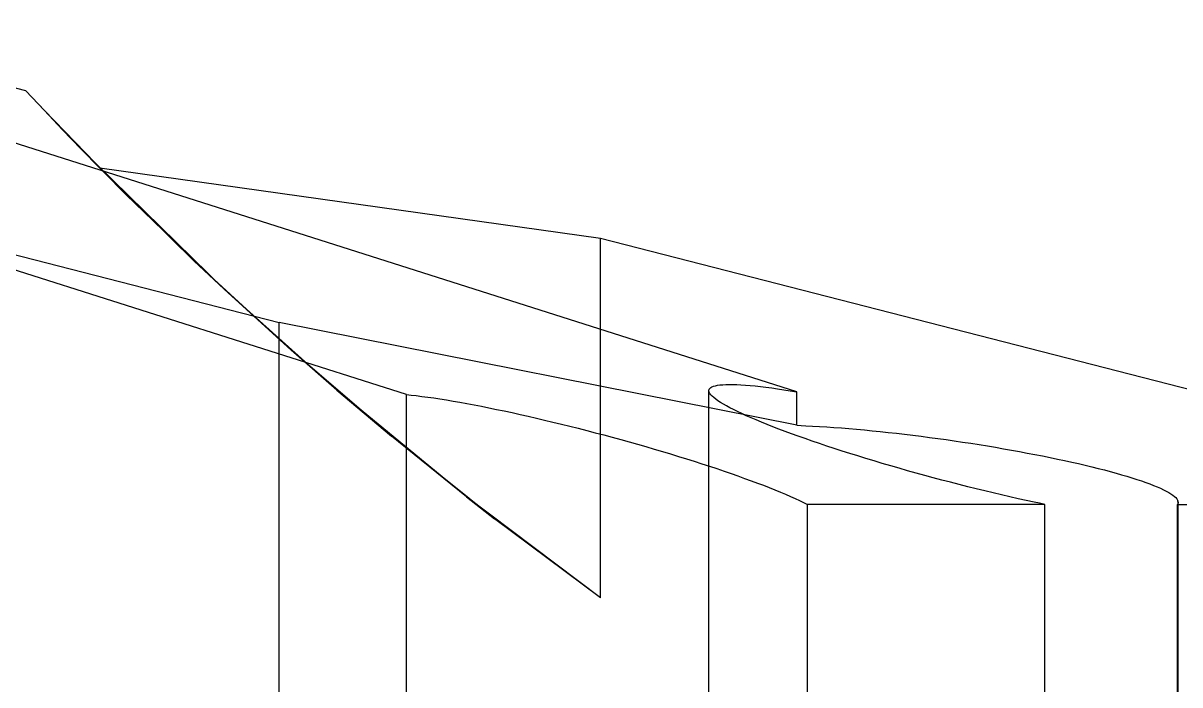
# Model space of a CAD drawing. Header units: millimetres. Extents: x -70 to 246, y -216 to 66.
# Drawn here: x -47.28 to -28.05, y -169 to -158 of the extents above; entities that cross this region are included whole.
import ezdxf

# ---------------------------------------------------------------- set-up
doc = ezdxf.new("R2010")
doc.units = ezdxf.units.MM
doc.layers.add('FRONT_XZ', color=7, linetype='Continuous')

msp = doc.modelspace()

# ---------------------------------------------------------------- linework, layer by layer
at = {"layer": 'FRONT_XZ'}
for p, q in [((-62.392, -158), (-43.017, -162.977)), ((-40.905, -164.174), (-60.32, -158)), ((-34.412, -164.128), (-53.68, -158)), ((-47.233, -159.124), (-51.608, -158)), ((-47.233, -159.124), (-46.405, -159.998)), ((-47.233, -159.124), (-46.928, -159.449)), ((-45.561, -160.856), (-46.928, -159.449)), ((-46.405, -159.998), (-46.928, -159.449)), ((-46.928, -159.449), (-46.622, -159.772)), ((-46.622, -159.772), (-46.313, -160.093)), ((-45.561, -160.856), (-46.405, -159.998)), ((-43.933, -162.425), (-46.313, -160.093)), ((-45.561, -160.856), (-46.313, -160.093)), ((-46.313, -160.093), (-46.002, -160.412)), ((-37.676, -161.579), (-46.002, -160.412)), ((-46.002, -160.412), (-44.436, -161.952)), ((-43.933, -162.425), (-45.561, -160.856)), ((-24.926, -164.854), (-37.676, -161.579)), ((-37.676, -167.552), (-37.676, -161.579)), ((-43.933, -162.425), (-44.436, -161.952)), ((-42.818, -163.437), (-44.436, -161.952)), ((-42.061, -164.099), (-43.933, -162.425)), ((-43.933, -162.425), (-42.818, -163.437)), ((-43.017, -173.2), (-43.017, -162.977)), ((-34.412, -164.685), (-43.017, -162.977)), ((-42.061, -164.099), (-42.818, -163.437)), ((-41.151, -164.867), (-42.818, -163.437)), ((-35.798, -164.036), (-35.767, -164.027)), ((-35.767, -164.027), (-35.732, -164.02)), ((-35.732, -164.02), (-35.691, -164.014)), ((-35.691, -164.014), (-35.645, -164.01)), ((-35.645, -164.01), (-35.594, -164.007)), ((-35.594, -164.007), (-35.538, -164.006)), ((-35.538, -164.006), (-35.477, -164.007)), ((-35.477, -164.007), (-35.412, -164.009)), ((-35.412, -164.009), (-35.342, -164.012)), ((-35.342, -164.012), (-35.268, -164.017)), ((-35.268, -164.017), (-35.189, -164.023)), ((-35.189, -164.023), (-35.105, -164.031)), ((-35.105, -164.031), (-35.018, -164.041)), ((-39.906, -165.873), (-42.061, -164.099)), ((-42.061, -164.099), (-41.151, -164.867)), ((-40.905, -173.2), (-40.905, -164.174)), ((-40.905, -164.174), (-40.824, -164.183)), ((-40.824, -164.183), (-40.739, -164.192)), ((-40.739, -164.192), (-40.647, -164.204)), ((-40.647, -164.204), (-40.55, -164.217)), ((-40.55, -164.217), (-40.45, -164.231)), ((-35.875, -176), (-35.874, -164.101)), ((-35.874, -164.101), (-35.87, -164.085)), ((-35.874, -164.119), (-35.874, -164.101)), ((-35.868, -164.137), (-35.874, -164.119)), ((-35.87, -164.085), (-35.86, -164.071)), ((-35.857, -164.157), (-35.868, -164.137)), ((-35.86, -164.071), (-35.844, -164.058)), ((-35.841, -164.179), (-35.857, -164.157)), ((-35.844, -164.058), (-35.824, -164.046)), ((-35.819, -164.201), (-35.841, -164.179)), ((-35.824, -164.046), (-35.798, -164.036)), ((-35.793, -164.225), (-35.819, -164.201)), ((-35.761, -164.25), (-35.793, -164.225)), ((-35.018, -164.041), (-34.926, -164.052)), ((-34.926, -164.052), (-34.831, -164.064)), ((-34.831, -164.064), (-34.732, -164.078)), ((-34.732, -164.078), (-34.628, -164.093)), ((-34.628, -164.093), (-34.522, -164.11)), ((-34.522, -164.11), (-34.412, -164.128)), ((-34.412, -164.685), (-34.412, -164.128)), ((-40.45, -164.231), (-40.346, -164.247)), ((-40.346, -164.247), (-40.239, -164.264)), ((-40.239, -164.264), (-40.129, -164.283)), ((-40.129, -164.283), (-40.015, -164.302)), ((-40.015, -164.302), (-39.899, -164.323)), ((-39.899, -164.323), (-39.78, -164.346)), ((-39.78, -164.346), (-39.658, -164.369)), ((-39.658, -164.369), (-39.533, -164.394)), ((-39.533, -164.394), (-39.406, -164.42)), ((-35.724, -164.277), (-35.761, -164.25)), ((-35.682, -164.304), (-35.724, -164.277)), ((-35.635, -164.333), (-35.682, -164.304)), ((-35.583, -164.362), (-35.635, -164.333)), ((-35.527, -164.393), (-35.583, -164.362)), ((-35.465, -164.425), (-35.527, -164.393)), ((-39.406, -164.42), (-39.277, -164.447)), ((-39.277, -164.447), (-39.146, -164.475)), ((-39.146, -164.475), (-39.013, -164.504)), ((-39.013, -164.504), (-38.879, -164.534)), ((-38.879, -164.534), (-38.743, -164.565)), ((-38.743, -164.565), (-38.606, -164.598)), ((-38.606, -164.598), (-38.467, -164.631)), ((-35.399, -164.457), (-35.465, -164.425)), ((-35.328, -164.491), (-35.399, -164.457)), ((-35.253, -164.526), (-35.328, -164.491)), ((-35.173, -164.561), (-35.253, -164.526)), ((-35.089, -164.597), (-35.173, -164.561)), ((-35, -164.634), (-35.089, -164.597)), ((-38.467, -164.631), (-38.328, -164.664)), ((-38.328, -164.664), (-38.187, -164.699)), ((-38.187, -164.699), (-38.047, -164.735)), ((-38.047, -164.735), (-37.906, -164.771)), ((-37.906, -164.771), (-37.764, -164.808)), ((-34.908, -164.671), (-35, -164.634)), ((-34.812, -164.709), (-34.908, -164.671)), ((-34.712, -164.748), (-34.812, -164.709)), ((-34.608, -164.787), (-34.712, -164.748)), ((-34.501, -164.827), (-34.608, -164.787)), ((-34.412, -164.685), (-34.339, -164.688)), ((-34.339, -164.688), (-34.265, -164.692)), ((-34.265, -164.692), (-34.152, -164.697)), ((-34.152, -164.697), (-34.035, -164.704)), ((-34.035, -164.704), (-33.917, -164.712)), ((-33.917, -164.712), (-33.796, -164.72)), ((-33.796, -164.72), (-33.672, -164.729)), ((-33.672, -164.729), (-33.547, -164.74)), ((-33.547, -164.74), (-33.419, -164.751)), ((-33.419, -164.751), (-33.29, -164.763)), ((-33.29, -164.763), (-33.159, -164.775)), ((-33.159, -164.775), (-33.026, -164.789)), ((-33.026, -164.789), (-32.893, -164.803)), ((-39.906, -165.873), (-41.151, -164.867)), ((-39.437, -166.239), (-41.151, -164.867)), ((-37.764, -164.808), (-37.623, -164.845)), ((-37.623, -164.845), (-37.482, -164.883)), ((-37.482, -164.883), (-37.341, -164.922)), ((-37.341, -164.922), (-37.2, -164.961)), ((-37.2, -164.961), (-37.061, -165)), ((-34.39, -164.867), (-34.501, -164.827)), ((-34.276, -164.907), (-34.39, -164.867)), ((-34.159, -164.948), (-34.276, -164.907)), ((-34.039, -164.989), (-34.159, -164.948)), ((-33.916, -165.03), (-34.039, -164.989)), ((-32.893, -164.803), (-32.758, -164.818)), ((-32.758, -164.818), (-32.622, -164.834)), ((-32.622, -164.834), (-32.485, -164.85)), ((-32.485, -164.85), (-32.348, -164.868)), ((-32.348, -164.868), (-32.21, -164.886)), ((-32.21, -164.886), (-32.072, -164.904)), ((-32.072, -164.904), (-31.933, -164.924)), ((-31.933, -164.924), (-31.795, -164.943)), ((-31.795, -164.943), (-31.657, -164.964)), ((-31.657, -164.964), (-31.519, -164.985)), ((-31.519, -164.985), (-31.382, -165.007)), ((-37.061, -165), (-36.922, -165.04)), ((-36.922, -165.04), (-36.785, -165.08)), ((-36.785, -165.08), (-36.648, -165.12)), ((-36.648, -165.12), (-36.513, -165.161)), ((-36.513, -165.161), (-36.38, -165.202)), ((-33.79, -165.071), (-33.916, -165.03)), ((-33.662, -165.113), (-33.79, -165.071)), ((-33.532, -165.154), (-33.662, -165.113)), ((-33.4, -165.195), (-33.532, -165.154)), ((-31.382, -165.007), (-31.246, -165.029)), ((-31.246, -165.029), (-31.111, -165.051)), ((-31.111, -165.051), (-30.976, -165.074)), ((-30.976, -165.074), (-30.843, -165.098)), ((-30.843, -165.098), (-30.712, -165.122)), ((-30.712, -165.122), (-30.582, -165.146)), ((-30.582, -165.146), (-30.454, -165.17)), ((-30.454, -165.17), (-30.327, -165.195)), ((-36.38, -165.202), (-36.249, -165.243)), ((-36.249, -165.243), (-36.119, -165.283)), ((-36.119, -165.283), (-35.992, -165.324)), ((-35.992, -165.324), (-35.867, -165.365)), ((-35.867, -165.365), (-35.744, -165.406)), ((-33.266, -165.237), (-33.4, -165.195)), ((-33.13, -165.278), (-33.266, -165.237)), ((-32.992, -165.319), (-33.13, -165.278)), ((-32.853, -165.36), (-32.992, -165.319)), ((-32.713, -165.4), (-32.853, -165.36)), ((-30.327, -165.195), (-30.203, -165.221)), ((-30.203, -165.221), (-30.081, -165.246)), ((-30.081, -165.246), (-29.961, -165.272)), ((-29.961, -165.272), (-29.844, -165.297)), ((-29.844, -165.297), (-29.73, -165.323)), ((-29.73, -165.323), (-29.618, -165.349)), ((-29.618, -165.349), (-29.509, -165.376)), ((-29.509, -165.376), (-29.404, -165.402)), ((-35.744, -165.406), (-35.624, -165.446)), ((-35.624, -165.446), (-35.507, -165.487)), ((-35.507, -165.487), (-35.393, -165.527)), ((-35.393, -165.527), (-35.281, -165.567)), ((-35.281, -165.567), (-35.173, -165.606)), ((-32.572, -165.44), (-32.713, -165.4)), ((-32.43, -165.48), (-32.572, -165.44)), ((-32.288, -165.519), (-32.43, -165.48)), ((-32.145, -165.558), (-32.288, -165.519)), ((-32.002, -165.596), (-32.145, -165.558)), ((-29.404, -165.402), (-29.301, -165.428)), ((-29.301, -165.428), (-29.202, -165.454)), ((-29.202, -165.454), (-29.107, -165.481)), ((-29.107, -165.481), (-29.015, -165.507)), ((-29.015, -165.507), (-28.927, -165.533)), ((-28.927, -165.533), (-28.842, -165.558)), ((-28.842, -165.558), (-28.762, -165.584)), ((-35.173, -165.606), (-35.069, -165.645)), ((-35.069, -165.645), (-34.968, -165.683)), ((-34.968, -165.683), (-34.871, -165.721)), ((-34.871, -165.721), (-34.777, -165.759)), ((-34.777, -165.759), (-34.687, -165.795)), ((-31.859, -165.633), (-32.002, -165.596)), ((-31.716, -165.67), (-31.859, -165.633)), ((-31.573, -165.706), (-31.716, -165.67)), ((-31.431, -165.742), (-31.573, -165.706)), ((-31.29, -165.776), (-31.431, -165.742)), ((-28.762, -165.584), (-28.686, -165.61)), ((-28.686, -165.61), (-28.613, -165.635)), ((-28.613, -165.635), (-28.545, -165.66)), ((-28.545, -165.66), (-28.482, -165.684)), ((-28.482, -165.684), (-28.422, -165.709)), ((-28.422, -165.709), (-28.368, -165.733)), ((-28.368, -165.733), (-28.317, -165.756)), ((-28.317, -165.756), (-28.272, -165.779)), ((-37.676, -167.552), (-39.906, -165.873)), ((-39.906, -165.873), (-39.437, -166.239)), ((-34.687, -165.795), (-34.602, -165.832)), ((-34.602, -165.832), (-34.52, -165.867)), ((-34.52, -165.867), (-34.443, -165.901)), ((-34.443, -165.901), (-34.37, -165.935)), ((-34.37, -165.935), (-34.302, -165.968)), ((-31.149, -165.81), (-31.29, -165.776)), ((-31.01, -165.842), (-31.149, -165.81)), ((-30.872, -165.874), (-31.01, -165.842)), ((-30.735, -165.905), (-30.872, -165.874)), ((-30.6, -165.935), (-30.735, -165.905)), ((-30.467, -165.963), (-30.6, -165.935)), ((-28.272, -165.779), (-28.231, -165.802)), ((-28.231, -165.802), (-28.194, -165.824)), ((-28.194, -165.824), (-28.163, -165.846)), ((-28.163, -165.846), (-28.136, -165.867)), ((-28.136, -165.867), (-28.114, -165.887)), ((-28.114, -165.887), (-28.097, -165.907)), ((-28.097, -165.907), (-28.084, -165.927)), ((-28.084, -165.927), (-28.077, -165.945)), ((-28.075, -165.963), (-28.077, -165.945)), ((-34.302, -165.968), (-34.238, -166)), ((-30.292, -166), (-34.238, -166)), ((-34.238, -173.2), (-34.238, -166)), ((-30.379, -165.982), (-30.467, -165.963)), ((-30.292, -166), (-30.379, -165.982)), ((-30.292, -173.2), (-30.292, -166)), ((-28.08, -165.988), (-28.086, -166)), ((-28.086, -173.2), (-28.086, -166)), ((-28.086, -166), (-22.352, -166)), ((-28.076, -165.976), (-28.08, -165.988)), ((-28.075, -165.963), (-28.076, -165.976)), ((-28.075, -176), (-28.075, -165.963)), ((-37.676, -167.552), (-39.437, -166.239))]:
    msp.add_line(p, q, dxfattribs=at)

doc.saveas('drawing.dxf')
